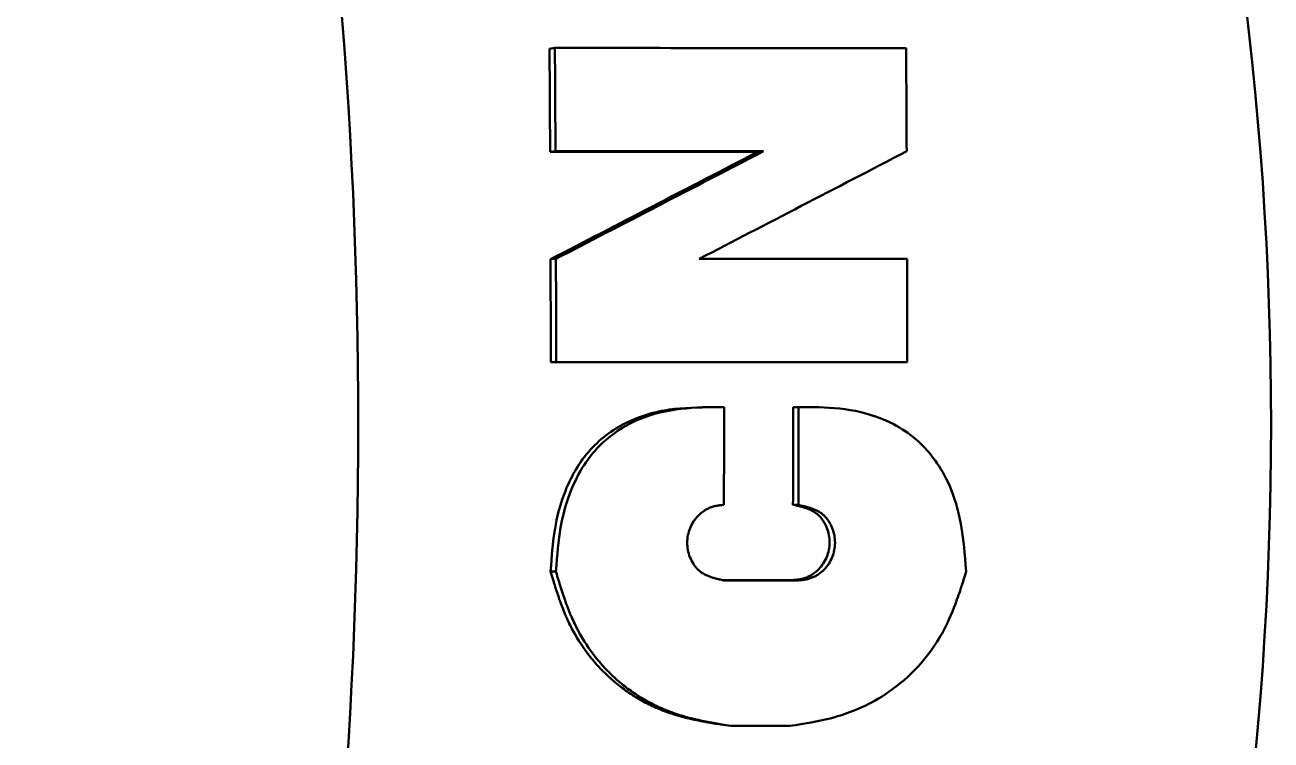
# Model space of a CAD drawing. Header units: millimetres. Extents: x 1510 to 10524, y 7125 to 13164.
# Drawn here: x 7807.78 to 7812.96, y 12890.44 to 12893.41 of the extents above; entities that cross this region are included whole.
import ezdxf

# ---------------------------------------------------------------- set-up
doc = ezdxf.new("R2010")
doc.units = ezdxf.units.MM
doc.header["$LTSCALE"] = 4
doc.layers.add('Visible (ISO)', color=7, linetype='Continuous', lineweight=50)

msp = doc.modelspace()

# ---------------------------------------------------------------- linework, layer by layer
at = {"layer": 'Visible (ISO)'}
for p, q in [((7809.9596, 12893.3154), (7809.9819, 12893.3185)), ((7809.9621, 12892.8866), (7809.9845, 12892.8888)), ((7810.8276, 12892.8866), (7810.85, 12892.8886)), ((7809.9639, 12892.4396), (7809.9864, 12892.441)), ((7809.9648, 12892.0107), (7809.9873, 12892.0112)), ((7811.4264, 12892.0107), (7811.4489, 12892.0111)), ((7810.9734, 12891.8237), (7810.9959, 12891.8238)), ((7810.9732, 12891.4177), (7810.9957, 12891.4171)), ((7809.9642, 12891.1406), (7809.9866, 12891.1394)), ((7810.9726, 12891.1042), (7810.9951, 12891.103)), ((7810.6925, 12890.4998), (7810.7149, 12890.4975))]:
    msp.add_line(p, q, dxfattribs=at)
for centre, radius, start, end in [((7798.4634, 12891.7517), 14.5, 327.76905, 32.23095), ((7787.8134, 12891.7517), 21.35, 339.22944, 20.77056)]:
    msp.add_arc(centre, radius, start, end, dxfattribs=at)
for centre, major_axis, ratio, start_param, end_param in [((7798.442, 12891.7511), (-0.0001, 51.2499), 0.224839, 4.717454, 4.725825), ((7798.022, 12891.7511), (-0.0001, 51.3479), 0.233027, 4.717454, 4.725825), ((7798.0308, 12891.7512), (0, -57.8318), 0.232021, 1.57529, 1.582721)]:
    msp.add_ellipse(centre, major_axis=major_axis, ratio=ratio, start_param=start_param, end_param=end_param, dxfattribs=at)
for points, knots in [([(7809.9621, 12892.8866), (7809.9618, 12892.958), (7809.9614, 12893.0295), (7809.9606, 12893.1725), (7809.9601, 12893.244), (7809.9596, 12893.3154)], [-0.4288877, -0.4288877, -0.4288877, -0.4288877, -0.2144231, -0.2144231, 0, 0, 0, 0]), ([(7809.9845, 12892.8888), (7809.9842, 12892.9604), (7809.9838, 12893.032), (7809.9829, 12893.1752), (7809.9824, 12893.2469), (7809.9819, 12893.3185)], [-0.4298363, -0.4298363, -0.4298363, -0.4298363, -0.2149181, -0.2149181, 0, 0, 0, 0]), ([(7811.4441, 12893.3182), (7811.4446, 12893.2466), (7811.445, 12893.175), (7811.4457, 12893.0318), (7811.4461, 12892.9602), (7811.4464, 12892.8886)], [-0.4297425, -0.4297425, -0.4297425, -0.4297425, -0.2148713, -0.2148713, 0, 0, 0, 0]), ([(7809.9642, 12891.1406), (7809.9688, 12891.2064), (7809.9727, 12891.2561), (7809.9856, 12891.339), (7809.9965, 12891.3981), (7810.0415, 12891.517), (7810.0703, 12891.5746), (7810.1581, 12891.6823), (7810.2121, 12891.7233), (7810.334, 12891.7883), (7810.4043, 12891.8055), (7810.5166, 12891.8219), (7810.581, 12891.8233), (7810.6431, 12891.8236)], [-1.048898, -1.048898, -1.048898, -1.048898, -0.812413, -0.812413, -0.650039, -0.650039, -0.521918, -0.521918, -0.38574, -0.38574, -0.210097, -0.210097, -0.020909, -0.020909, -0.020909, -0.020909]), ([(7810.6861, 12891.8238), (7810.5639, 12891.8235), (7810.4481, 12891.8218), (7810.2527, 12891.7393), (7810.2006, 12891.6954), (7810.143, 12891.6379), (7810.0975, 12891.5869), (7810.0398, 12891.4567), (7810.0196, 12891.4007), (7809.9961, 12891.2674), (7809.9917, 12891.2115), (7809.9866, 12891.1394)], [0, 0, 0, 0, 0.376152, 0.376152, 0.632696, 0.632696, 0.843391, 0.843391, 0.944639, 0.944639, 1.017245, 1.017245, 1.017245, 1.017245]), ([(7810.6858, 12891.417), (7810.686, 12891.5402), (7810.6861, 12891.6633), (7810.6861, 12891.7989), (7810.6861, 12891.8114), (7810.6861, 12891.8238)], [0, 0, 0, 0, 0.3694894, 0.3694894, 0.4067721, 0.4067721, 0.4067721, 0.4067721]), ([(7810.9732, 12891.4177), (7810.9734, 12891.5406), (7810.9735, 12891.6635), (7810.9734, 12891.7989), (7810.9734, 12891.8113), (7810.9734, 12891.8237)], [-0.4060234, -0.4060234, -0.4060234, -0.4060234, -0.0371806, -0.0371806, 0, 0, 0, 0]), ([(7810.9959, 12891.8238), (7810.9959, 12891.8114), (7810.9959, 12891.799), (7810.996, 12891.6634), (7810.9959, 12891.5402), (7810.9957, 12891.4171)], [0, 0, 0, 0, 0.0372539, 0.0372539, 0.4068165, 0.4068165, 0.4068165, 0.4068165]), ([(7811.6938, 12891.1396), (7811.688, 12891.2188), (7811.6833, 12891.2707), (7811.6677, 12891.3651), (7811.6544, 12891.4277), (7811.5883, 12891.5808), (7811.5422, 12891.6344), (7811.4853, 12891.6917), (7811.4328, 12891.7389), (7811.2248, 12891.8234), (7811.1088, 12891.8245), (7810.9959, 12891.8238)], [0, 0, 0, 0, 0.238524, 0.238524, 0.448881, 0.448881, 0.721644, 0.721644, 0.96897, 0.96897, 1.29824, 1.29824, 1.29824, 1.29824]), ([(7810.6858, 12891.417), (7810.6793, 12891.4165), (7810.6744, 12891.4161), (7810.671, 12891.4157), (7810.6708, 12891.4157), (7810.6701, 12891.4156), (7810.669, 12891.4155), (7810.6678, 12891.4154), (7810.6659, 12891.4151), (7810.6647, 12891.415), (7810.661, 12891.4145), (7810.6587, 12891.4141), (7810.656, 12891.4137), (7810.6553, 12891.4136), (7810.6541, 12891.4133), (7810.6535, 12891.4132), (7810.6516, 12891.4128), (7810.6504, 12891.4126), (7810.6468, 12891.4118), (7810.6444, 12891.4112), (7810.6373, 12891.4091), (7810.6327, 12891.4075), (7810.6237, 12891.4039), (7810.6192, 12891.4017), (7810.6103, 12891.3969), (7810.606, 12891.3942), (7810.5975, 12891.3884), (7810.5935, 12891.3854), (7810.5857, 12891.3788), (7810.582, 12891.3753), (7810.5711, 12891.3642), (7810.5646, 12891.3562), (7810.5534, 12891.3392), (7810.5487, 12891.3301), (7810.537, 12891.3014), (7810.533, 12891.2814), (7810.5327, 12891.2397), (7810.5365, 12891.2193), (7810.5482, 12891.1896), (7810.5528, 12891.1805), (7810.5611, 12891.1676), (7810.5641, 12891.1634), (7810.5704, 12891.1556), (7810.5737, 12891.152), (7810.5807, 12891.1452), (7810.5842, 12891.1421), (7810.5919, 12891.1362), (7810.596, 12891.1335), (7810.6008, 12891.1307), (7810.6013, 12891.1304), (7810.6022, 12891.1298), (7810.6027, 12891.1296), (7810.6042, 12891.1287), (7810.6053, 12891.1282), (7810.6084, 12891.1266), (7810.6105, 12891.1255), (7810.6171, 12891.1224), (7810.6218, 12891.1205), (7810.627, 12891.1186), (7810.6272, 12891.1185), (7810.6278, 12891.1183), (7810.6285, 12891.118), (7810.6293, 12891.1177), (7810.6309, 12891.1172), (7810.632, 12891.1168), (7810.6354, 12891.1157), (7810.6377, 12891.1149), (7810.6448, 12891.1128), (7810.6499, 12891.1113), (7810.6556, 12891.1099), (7810.6556, 12891.1099), (7810.6558, 12891.1098), (7810.6561, 12891.1097), (7810.6569, 12891.1095), (7810.6576, 12891.1094), (7810.659, 12891.109), (7810.6599, 12891.1088), (7810.663, 12891.108), (7810.6653, 12891.1075), (7810.6728, 12891.1058), (7810.6786, 12891.1044), (7810.6852, 12891.103)], [0, 0, 0, 0, 0.03125, 0.03125, 0.032227, 0.032227, 0.035156, 0.039062, 0.039062, 0.046875, 0.046875, 0.0625, 0.0625, 0.066406, 0.066406, 0.070312, 0.070312, 0.078125, 0.078125, 0.09375, 0.09375, 0.125, 0.125, 0.15625, 0.15625, 0.1875, 0.1875, 0.21875, 0.21875, 0.25, 0.25, 0.3125, 0.3125, 0.375, 0.375, 0.5, 0.5, 0.625, 0.625, 0.6875, 0.6875, 0.71875, 0.71875, 0.75, 0.75, 0.78125, 0.78125, 0.8125, 0.8125, 0.816406, 0.816406, 0.820312, 0.820312, 0.828125, 0.828125, 0.84375, 0.84375, 0.875, 0.875, 0.876953, 0.876953, 0.878906, 0.882812, 0.882812, 0.890625, 0.890625, 0.90625, 0.90625, 0.9375, 0.9375, 0.938477, 0.938477, 0.939453, 0.941406, 0.945312, 0.945312, 0.953125, 0.953125, 0.96875, 0.96875, 1, 1, 1, 1]), ([(7810.9726, 12891.1042), (7810.9759, 12891.1044), (7810.9787, 12891.1047), (7810.9812, 12891.1049), (7810.9824, 12891.105), (7810.9835, 12891.1051), (7810.9845, 12891.1052), (7810.9851, 12891.1052), (7810.9855, 12891.1053), (7810.986, 12891.1053), (7810.9863, 12891.1054), (7810.9867, 12891.1054), (7810.987, 12891.1054), (7810.9882, 12891.1056), (7810.9906, 12891.1058), (7810.9924, 12891.106), (7810.9933, 12891.1061), (7810.9941, 12891.1063), (7810.995, 12891.1064), (7810.9962, 12891.1065), (7810.9974, 12891.1067), (7810.9985, 12891.1069), (7810.9991, 12891.107), (7810.9997, 12891.107), (7811.0002, 12891.1071), (7811.0008, 12891.1072), (7811.0013, 12891.1073), (7811.0019, 12891.1074), (7811.0069, 12891.1083), (7811.0117, 12891.1094), (7811.0165, 12891.1107), (7811.0212, 12891.112), (7811.0257, 12891.1136), (7811.0303, 12891.1155), (7811.0348, 12891.1173), (7811.0393, 12891.1195), (7811.0437, 12891.1219), (7811.0481, 12891.1243), (7811.0525, 12891.127), (7811.0567, 12891.1298), (7811.0651, 12891.1355), (7811.0728, 12891.1421), (7811.0801, 12891.1495), (7811.0947, 12891.1643), (7811.1059, 12891.1813), (7811.1137, 12891.2005), (7811.1216, 12891.2196), (7811.1255, 12891.2395), (7811.1257, 12891.2604), (7811.1257, 12891.2708), (7811.1248, 12891.2811), (7811.1229, 12891.2913), (7811.121, 12891.3014), (7811.1181, 12891.3115), (7811.1142, 12891.3213), (7811.1123, 12891.3262), (7811.1101, 12891.331), (7811.1078, 12891.3355), (7811.1066, 12891.3378), (7811.1054, 12891.3401), (7811.1041, 12891.3423), (7811.1028, 12891.3445), (7811.1015, 12891.3466), (7811.1001, 12891.3488), (7811.0973, 12891.3532), (7811.0943, 12891.3573), (7811.0912, 12891.3612), (7811.0881, 12891.3651), (7811.0847, 12891.3688), (7811.0813, 12891.3721), (7811.0779, 12891.3755), (7811.0742, 12891.3786), (7811.0704, 12891.3815), (7811.0684, 12891.383), (7811.0665, 12891.3844), (7811.0644, 12891.3858), (7811.0634, 12891.3864), (7811.0624, 12891.3871), (7811.0613, 12891.3878), (7811.0608, 12891.3881), (7811.0603, 12891.3884), (7811.0598, 12891.3887), (7811.0592, 12891.3891), (7811.0586, 12891.3894), (7811.0582, 12891.3897), (7811.0543, 12891.392), (7811.0501, 12891.3941), (7811.0457, 12891.3962), (7811.0435, 12891.3972), (7811.0413, 12891.3982), (7811.0389, 12891.3992), (7811.0377, 12891.3996), (7811.0366, 12891.4001), (7811.0354, 12891.4006), (7811.0348, 12891.4008), (7811.0342, 12891.401), (7811.0335, 12891.4013), (7811.0332, 12891.4014), (7811.0329, 12891.4015), (7811.0326, 12891.4016), (7811.0323, 12891.4017), (7811.032, 12891.4019), (7811.0317, 12891.402), (7811.0276, 12891.4035), (7811.0232, 12891.405), (7811.0184, 12891.4064), (7811.016, 12891.4071), (7811.0135, 12891.4079), (7811.011, 12891.4086), (7811.0097, 12891.4089), (7811.0084, 12891.4093), (7811.007, 12891.4096), (7811.0064, 12891.4098), (7811.0057, 12891.41), (7811.005, 12891.4102), (7811.0047, 12891.4103), (7811.0044, 12891.4103), (7811.004, 12891.4104), (7811.0037, 12891.4105), (7811.0032, 12891.4106), (7811.003, 12891.4107), (7810.9966, 12891.4123), (7810.9867, 12891.4147), (7810.9732, 12891.4177)], [0, 0, 0, 0, 0.015612, 0.015612, 0.015612, 0.023425, 0.023425, 0.023425, 0.027336, 0.027336, 0.027336, 0.030272, 0.030272, 0.030272, 0.04139, 0.04139, 0.04139, 0.04686, 0.04686, 0.04686, 0.054676, 0.054676, 0.054676, 0.058589, 0.058589, 0.058589, 0.0625, 0.0625, 0.0625, 0.093747, 0.093747, 0.093747, 0.125, 0.125, 0.125, 0.15625, 0.15625, 0.15625, 0.1875, 0.1875, 0.1875, 0.25, 0.25, 0.25, 0.375, 0.375, 0.375, 0.5, 0.5, 0.5, 0.5625, 0.5625, 0.5625, 0.625, 0.625, 0.625, 0.65625, 0.65625, 0.65625, 0.671875, 0.671875, 0.671875, 0.6875, 0.6875, 0.6875, 0.718749, 0.718749, 0.718749, 0.75, 0.75, 0.75, 0.781251, 0.781251, 0.781251, 0.796876, 0.796876, 0.796876, 0.804688, 0.804688, 0.804688, 0.808594, 0.808594, 0.808594, 0.8125, 0.8125, 0.8125, 0.843756, 0.843756, 0.843756, 0.859379, 0.859379, 0.859379, 0.86719, 0.86719, 0.86719, 0.871095, 0.871095, 0.871095, 0.873047, 0.873047, 0.873047, 0.875, 0.875, 0.875, 0.906267, 0.906267, 0.906267, 0.921887, 0.921887, 0.921887, 0.929694, 0.929694, 0.929694, 0.933597, 0.933597, 0.933597, 0.935549, 0.935549, 0.935549, 0.9375, 0.9375, 0.9375, 1, 1, 1, 1]), ([(7810.9951, 12891.103), (7810.9983, 12891.1033), (7811.0012, 12891.1035), (7811.0049, 12891.1038), (7811.006, 12891.1039), (7811.0075, 12891.1041), (7811.0084, 12891.1042), (7811.0091, 12891.1042), (7811.0096, 12891.1043), (7811.0096, 12891.1043), (7811.0125, 12891.1046), (7811.015, 12891.1049), (7811.0187, 12891.1054), (7811.0205, 12891.1056), (7811.0221, 12891.1059), (7811.0233, 12891.1061), (7811.0237, 12891.1061), (7811.0293, 12891.1071), (7811.0342, 12891.1082), (7811.0436, 12891.1109), (7811.0482, 12891.1125), (7811.0573, 12891.1162), (7811.0618, 12891.1183), (7811.0706, 12891.1231), (7811.075, 12891.1258), (7811.0875, 12891.1344), (7811.0953, 12891.141), (7811.1172, 12891.1633), (7811.1284, 12891.1803), (7811.144, 12891.2186), (7811.148, 12891.2386), (7811.1482, 12891.2699), (7811.1473, 12891.2803), (7811.1435, 12891.3006), (7811.1405, 12891.3107), (7811.1347, 12891.3255), (7811.1326, 12891.3302), (7811.1291, 12891.3371), (7811.1279, 12891.3393), (7811.1253, 12891.3438), (7811.124, 12891.3459), (7811.1198, 12891.3525), (7811.1168, 12891.3566), (7811.1105, 12891.3644), (7811.1072, 12891.3681), (7811.1003, 12891.3748), (7811.0967, 12891.3779), (7811.0909, 12891.3823), (7811.0889, 12891.3837), (7811.0859, 12891.3858), (7811.0849, 12891.3865), (7811.0833, 12891.3874), (7811.0828, 12891.3878), (7811.0817, 12891.3884), (7811.0811, 12891.3888), (7811.0768, 12891.3913), (7811.0726, 12891.3935), (7811.066, 12891.3966), (7811.0637, 12891.3976), (7811.0602, 12891.399), (7811.0582, 12891.3998), (7811.056, 12891.4007), (7811.0548, 12891.4011), (7811.0544, 12891.4012), (7811.0501, 12891.4029), (7811.0456, 12891.4043), (7811.0385, 12891.4065), (7811.036, 12891.4072), (7811.0322, 12891.4083), (7811.0297, 12891.409), (7811.0272, 12891.4096), (7811.0258, 12891.41), (7811.0256, 12891.4101), (7811.0191, 12891.4117), (7811.0091, 12891.4141), (7810.9957, 12891.4171)], [0, 0, 0, 0, 0.015625, 0.015625, 0.023438, 0.023438, 0.027344, 0.030273, 0.030273, 0.03125, 0.03125, 0.046875, 0.046875, 0.054688, 0.058594, 0.058594, 0.0625, 0.0625, 0.09375, 0.09375, 0.125, 0.125, 0.15625, 0.15625, 0.1875, 0.1875, 0.25, 0.25, 0.375, 0.375, 0.5, 0.5, 0.5625, 0.5625, 0.625, 0.625, 0.65625, 0.65625, 0.671875, 0.671875, 0.6875, 0.6875, 0.71875, 0.71875, 0.75, 0.75, 0.78125, 0.78125, 0.796875, 0.796875, 0.804688, 0.804688, 0.808594, 0.808594, 0.8125, 0.8125, 0.84375, 0.84375, 0.859375, 0.859375, 0.867188, 0.873047, 0.873047, 0.875, 0.875, 0.90625, 0.90625, 0.921875, 0.921875, 0.929688, 0.936523, 0.936523, 0.9375, 0.9375, 1, 1, 1, 1]), ([(7810.6925, 12890.4998), (7810.6785, 12890.502), (7810.6661, 12890.5041), (7810.6555, 12890.5058), (7810.6502, 12890.5067), (7810.6453, 12890.5076), (7810.6408, 12890.5083), (7810.6382, 12890.5088), (7810.6357, 12890.5092), (7810.6333, 12890.5096), (7810.6318, 12890.5099), (7810.6302, 12890.5101), (7810.629, 12890.5103), (7810.6289, 12890.5104), (7810.6288, 12890.5104), (7810.6287, 12890.5104), (7810.6284, 12890.5105), (7810.6279, 12890.5105), (7810.6276, 12890.5106), (7810.6272, 12890.5107), (7810.6268, 12890.5107), (7810.6265, 12890.5108), (7810.6257, 12890.5109), (7810.625, 12890.5111), (7810.6243, 12890.5112), (7810.6227, 12890.5115), (7810.6213, 12890.5117), (7810.6199, 12890.512), (7810.6166, 12890.5126), (7810.6138, 12890.5131), (7810.6114, 12890.5135), (7810.6054, 12890.5146), (7810.6013, 12890.5154), (7810.5951, 12890.5166), (7810.5898, 12890.5176), (7810.5847, 12890.5186), (7810.5797, 12890.5196), (7810.5753, 12890.5205), (7810.571, 12890.5214), (7810.5669, 12890.5222), (7810.5664, 12890.5223), (7810.5659, 12890.5224), (7810.5652, 12890.5226), (7810.5649, 12890.5227), (7810.5645, 12890.5227), (7810.5642, 12890.5228), (7810.5638, 12890.5229), (7810.5635, 12890.523), (7810.5631, 12890.523), (7810.5624, 12890.5232), (7810.5617, 12890.5233), (7810.561, 12890.5235), (7810.5596, 12890.5238), (7810.5582, 12890.5241), (7810.5569, 12890.5244), (7810.554, 12890.525), (7810.5513, 12890.5256), (7810.5487, 12890.5262), (7810.5432, 12890.5275), (7810.5382, 12890.5286), (7810.5327, 12890.53), (7810.5275, 12890.5313), (7810.5224, 12890.5325), (7810.5174, 12890.5338), (7810.5136, 12890.5348), (7810.5099, 12890.5358), (7810.5062, 12890.5368), (7810.505, 12890.5371), (7810.504, 12890.5374), (7810.5026, 12890.5378), (7810.502, 12890.538), (7810.5013, 12890.5382), (7810.5006, 12890.5384), (7810.4999, 12890.5386), (7810.4992, 12890.5388), (7810.4986, 12890.5389), (7810.4972, 12890.5393), (7810.4959, 12890.5397), (7810.4946, 12890.5401), (7810.4918, 12890.5409), (7810.4892, 12890.5417), (7810.4867, 12890.5424), (7810.4814, 12890.544), (7810.4764, 12890.5456), (7810.4711, 12890.5473), (7810.466, 12890.5489), (7810.461, 12890.5506), (7810.456, 12890.5523), (7810.4535, 12890.5532), (7810.451, 12890.5541), (7810.4486, 12890.5549), (7810.4461, 12890.5558), (7810.4438, 12890.5567), (7810.4413, 12890.5576), (7810.44, 12890.5581), (7810.4387, 12890.5586), (7810.4374, 12890.559), (7810.4362, 12890.5595), (7810.4349, 12890.56), (7810.4336, 12890.5605), (7810.4311, 12890.5615), (7810.4286, 12890.5625), (7810.4261, 12890.5635), (7810.4209, 12890.5655), (7810.416, 12890.5675), (7810.411, 12890.5696), (7810.4011, 12890.5739), (7810.3913, 12890.5783), (7810.3815, 12890.583), (7810.362, 12890.5923), (7810.3432, 12890.6024), (7810.3244, 12890.6136), (7810.3197, 12890.6164), (7810.315, 12890.6193), (7810.3104, 12890.6222), (7810.3058, 12890.6251), (7810.3012, 12890.628), (7810.2967, 12890.631), (7810.2876, 12890.637), (7810.2786, 12890.6432), (7810.2699, 12890.6496), (7810.2524, 12890.6623), (7810.2355, 12890.6758), (7810.2192, 12890.6902), (7810.2028, 12890.7045), (7810.1871, 12890.7197), (7810.1722, 12890.7354), (7810.1572, 12890.7512), (7810.1429, 12890.7677), (7810.1293, 12890.7848), (7810.1021, 12890.8191), (7810.0779, 12890.856), (7810.057, 12890.8944), (7810.0518, 12890.904), (7810.0468, 12890.9138), (7810.042, 12890.9236), (7810.0372, 12890.9335), (7810.0323, 12890.9441), (7810.0282, 12890.9535), (7810.0277, 12890.9548), (7810.0272, 12890.9559), (7810.0267, 12890.9571), (7810.0262, 12890.9582), (7810.0257, 12890.9594), (7810.0251, 12890.9607), (7810.0241, 12890.963), (7810.0231, 12890.9655), (7810.0221, 12890.9679), (7810.0201, 12890.9729), (7810.018, 12890.9779), (7810.016, 12890.983), (7810.0125, 12890.9919), (7810.0091, 12891.0011), (7810.0056, 12891.0106), (7810.0051, 12891.012), (7810.0046, 12891.0135), (7810.0041, 12891.0147), (7810.0039, 12891.0154), (7810.0037, 12891.0159), (7810.0035, 12891.0165), (7810.0033, 12891.017), (7810.0031, 12891.0176), (7810.0029, 12891.0182), (7810.0025, 12891.0194), (7810.0021, 12891.0206), (7810.0016, 12891.0218), (7810.0008, 12891.0241), (7810, 12891.0266), (7809.9991, 12891.0291), (7809.9974, 12891.0341), (7809.9956, 12891.0393), (7809.9939, 12891.0444), (7809.9906, 12891.0545), (7809.9872, 12891.0651), (7809.9837, 12891.0762), (7809.9836, 12891.0766), (7809.9834, 12891.077), (7809.9833, 12891.0773), (7809.9831, 12891.078), (7809.983, 12891.0783), (7809.9829, 12891.0788), (7809.9827, 12891.0793), (7809.9825, 12891.0798), (7809.9824, 12891.0804), (7809.9821, 12891.0814), (7809.9817, 12891.0824), (7809.9814, 12891.0836), (7809.9807, 12891.0856), (7809.9801, 12891.0879), (7809.9793, 12891.0903), (7809.978, 12891.0947), (7809.9764, 12891.0997), (7809.9748, 12891.1052), (7809.9715, 12891.1159), (7809.9678, 12891.1285), (7809.9642, 12891.1406)], [0, 0, 0, 0, 0.03125, 0.03125, 0.03125, 0.046875, 0.046875, 0.046875, 0.056063, 0.056063, 0.056063, 0.062031, 0.062031, 0.062031, 0.0625, 0.0625, 0.0625, 0.06311, 0.06311, 0.06311, 0.063739, 0.063739, 0.063739, 0.065059, 0.065059, 0.065059, 0.067983, 0.067983, 0.067983, 0.075335, 0.075335, 0.075335, 0.09373, 0.09373, 0.09373, 0.109375, 0.109375, 0.109375, 0.123101, 0.123101, 0.123101, 0.125, 0.125, 0.125, 0.125823, 0.125823, 0.125823, 0.126659, 0.126659, 0.126659, 0.128376, 0.128376, 0.128376, 0.13198, 0.13198, 0.13198, 0.139811, 0.139811, 0.139811, 0.156239, 0.156239, 0.156239, 0.171875, 0.171875, 0.171875, 0.183594, 0.183594, 0.183594, 0.1875, 0.1875, 0.1875, 0.189271, 0.189271, 0.189271, 0.191082, 0.191082, 0.191082, 0.194817, 0.194817, 0.194817, 0.20266, 0.20266, 0.20266, 0.218746, 0.218746, 0.218746, 0.234375, 0.234375, 0.234375, 0.242188, 0.242188, 0.242188, 0.25, 0.25, 0.25, 0.253733, 0.253733, 0.253733, 0.257506, 0.257506, 0.257506, 0.265167, 0.265167, 0.265167, 0.280833, 0.280833, 0.280833, 0.312499, 0.312499, 0.312499, 0.375, 0.375, 0.375, 0.390502, 0.390502, 0.390502, 0.406081, 0.406081, 0.406081, 0.43739, 0.43739, 0.43739, 0.5, 0.5, 0.5, 0.562412, 0.562412, 0.562412, 0.625, 0.625, 0.625, 0.75, 0.75, 0.75, 0.78125, 0.78125, 0.78125, 0.8125, 0.8125, 0.8125, 0.81661, 0.81661, 0.81661, 0.820604, 0.820604, 0.820604, 0.828378, 0.828378, 0.828378, 0.843751, 0.843751, 0.843751, 0.871094, 0.871094, 0.871094, 0.875, 0.875, 0.875, 0.877242, 0.877242, 0.877242, 0.879391, 0.879391, 0.879391, 0.883486, 0.883486, 0.883486, 0.891189, 0.891189, 0.891189, 0.906253, 0.906253, 0.906253, 0.936523, 0.936523, 0.936523, 0.9375, 0.9375, 0.9375, 0.940196, 0.940196, 0.940196, 0.942727, 0.942727, 0.942727, 0.947427, 0.947427, 0.947427, 0.955882, 0.955882, 0.955882, 0.970928, 0.970928, 0.970928, 1, 1, 1, 1]), ([(7810.7149, 12890.4975), (7810.6868, 12890.502), (7810.6656, 12890.5056), (7810.651, 12890.5081), (7810.6508, 12890.5082), (7810.6503, 12890.5083), (7810.6499, 12890.5083), (7810.6496, 12890.5084), (7810.6492, 12890.5085), (7810.6488, 12890.5085), (7810.6481, 12890.5086), (7810.6474, 12890.5088), (7810.6466, 12890.5089), (7810.6452, 12890.5092), (7810.6437, 12890.5094), (7810.6423, 12890.5097), (7810.6394, 12890.5102), (7810.6366, 12890.5107), (7810.6338, 12890.5112), (7810.6282, 12890.5122), (7810.6228, 12890.5133), (7810.6175, 12890.5143), (7810.6069, 12890.5163), (7810.597, 12890.5183), (7810.5876, 12890.5203), (7810.5873, 12890.5204), (7810.5869, 12890.5205), (7810.5865, 12890.5205), (7810.5862, 12890.5206), (7810.5858, 12890.5207), (7810.5855, 12890.5208), (7810.5848, 12890.5209), (7810.5841, 12890.5211), (7810.5834, 12890.5212), (7810.582, 12890.5215), (7810.5806, 12890.5218), (7810.5793, 12890.5221), (7810.5765, 12890.5227), (7810.5738, 12890.5233), (7810.5711, 12890.524), (7810.5657, 12890.5252), (7810.5603, 12890.5264), (7810.5551, 12890.5277), (7810.5447, 12890.5303), (7810.5346, 12890.5329), (7810.525, 12890.5356), (7810.5244, 12890.5357), (7810.5236, 12890.5359), (7810.523, 12890.5361), (7810.5223, 12890.5363), (7810.5216, 12890.5365), (7810.521, 12890.5367), (7810.5196, 12890.5371), (7810.5183, 12890.5375), (7810.517, 12890.5378), (7810.5143, 12890.5386), (7810.5117, 12890.5394), (7810.509, 12890.5402), (7810.5038, 12890.5417), (7810.4986, 12890.5434), (7810.4935, 12890.545), (7810.4833, 12890.5483), (7810.4733, 12890.5518), (7810.4636, 12890.5554), (7810.4624, 12890.5558), (7810.4611, 12890.5563), (7810.4598, 12890.5568), (7810.4586, 12890.5573), (7810.4573, 12890.5578), (7810.456, 12890.5583), (7810.4535, 12890.5592), (7810.451, 12890.5602), (7810.4484, 12890.5612), (7810.4434, 12890.5632), (7810.4384, 12890.5653), (7810.4334, 12890.5674), (7810.4234, 12890.5717), (7810.4136, 12890.5761), (7810.4039, 12890.5808), (7810.3844, 12890.5901), (7810.3653, 12890.6004), (7810.3468, 12890.6115), (7810.3421, 12890.6142), (7810.3374, 12890.6171), (7810.3328, 12890.62), (7810.3282, 12890.6229), (7810.3236, 12890.6259), (7810.319, 12890.6289), (7810.31, 12890.6349), (7810.3011, 12890.6411), (7810.2923, 12890.6475), (7810.2748, 12890.6602), (7810.2579, 12890.6738), (7810.2416, 12890.6881), (7810.2253, 12890.7025), (7810.2096, 12890.7176), (7810.1946, 12890.7335), (7810.1796, 12890.7493), (7810.1653, 12890.7658), (7810.1517, 12890.783), (7810.1245, 12890.8174), (7810.1005, 12890.8539), (7810.0795, 12890.8928), (7810.0742, 12890.9025), (7810.0693, 12890.9121), (7810.0645, 12890.922), (7810.0597, 12890.9319), (7810.0551, 12890.9419), (7810.0507, 12890.952), (7810.0501, 12890.9532), (7810.0496, 12890.9543), (7810.0491, 12890.9555), (7810.0486, 12890.9567), (7810.0481, 12890.9579), (7810.0476, 12890.9591), (7810.0466, 12890.9615), (7810.0456, 12890.964), (7810.0445, 12890.9664), (7810.0425, 12890.9713), (7810.0405, 12890.9763), (7810.0385, 12890.9815), (7810.0345, 12890.9917), (7810.0305, 12891.0023), (7810.0266, 12891.0133), (7810.0263, 12891.014), (7810.0262, 12891.0144), (7810.026, 12891.015), (7810.0258, 12891.0156), (7810.0255, 12891.0162), (7810.0253, 12891.0168), (7810.0249, 12891.018), (7810.0245, 12891.0192), (7810.0241, 12891.0204), (7810.0232, 12891.0228), (7810.0224, 12891.0252), (7810.0215, 12891.0277), (7810.0198, 12891.0327), (7810.0181, 12891.0377), (7810.0164, 12891.043), (7810.0129, 12891.0534), (7810.0094, 12891.0644), (7810.0058, 12891.076), (7810.0056, 12891.0767), (7810.0055, 12891.077), (7810.0053, 12891.0775), (7810.0052, 12891.078), (7810.005, 12891.0785), (7810.0048, 12891.0791), (7810.0045, 12891.0801), (7810.0042, 12891.0812), (7810.0038, 12891.0823), (7810.0032, 12891.0845), (7810.0025, 12891.0867), (7810.0018, 12891.089), (7810.0003, 12891.0937), (7809.9988, 12891.0987), (7809.9972, 12891.104), (7809.994, 12891.1145), (7809.9905, 12891.1264), (7809.9866, 12891.1394)], [0, 0, 0, 0, 0.0625, 0.0625, 0.0625, 0.063477, 0.063477, 0.063477, 0.064453, 0.064453, 0.064453, 0.066406, 0.066406, 0.066406, 0.070312, 0.070312, 0.070312, 0.078125, 0.078125, 0.078125, 0.09375, 0.09375, 0.09375, 0.125, 0.125, 0.125, 0.125977, 0.125977, 0.125977, 0.126953, 0.126953, 0.126953, 0.128906, 0.128906, 0.128906, 0.132812, 0.132812, 0.132812, 0.140625, 0.140625, 0.140625, 0.15625, 0.15625, 0.15625, 0.1875, 0.1875, 0.1875, 0.189453, 0.189453, 0.189453, 0.191406, 0.191406, 0.191406, 0.195312, 0.195312, 0.195312, 0.203125, 0.203125, 0.203125, 0.21875, 0.21875, 0.21875, 0.25, 0.25, 0.25, 0.253906, 0.253906, 0.253906, 0.257812, 0.257812, 0.257812, 0.265625, 0.265625, 0.265625, 0.28125, 0.28125, 0.28125, 0.3125, 0.3125, 0.3125, 0.375, 0.375, 0.375, 0.390625, 0.390625, 0.390625, 0.40625, 0.40625, 0.40625, 0.4375, 0.4375, 0.4375, 0.5, 0.5, 0.5, 0.5625, 0.5625, 0.5625, 0.625, 0.625, 0.625, 0.75, 0.75, 0.75, 0.78125, 0.78125, 0.78125, 0.8125, 0.8125, 0.8125, 0.816406, 0.816406, 0.816406, 0.820312, 0.820312, 0.820312, 0.828125, 0.828125, 0.828125, 0.84375, 0.84375, 0.84375, 0.875, 0.875, 0.875, 0.876953, 0.876953, 0.876953, 0.878906, 0.878906, 0.878906, 0.882812, 0.882812, 0.882812, 0.890625, 0.890625, 0.890625, 0.90625, 0.90625, 0.90625, 0.9375, 0.9375, 0.9375, 0.939453, 0.939453, 0.939453, 0.941406, 0.941406, 0.941406, 0.945312, 0.945312, 0.945312, 0.953125, 0.953125, 0.953125, 0.96875, 0.96875, 0.96875, 1, 1, 1, 1]), ([(7811.6938, 12891.1396), (7811.6816, 12891.1001), (7811.6752, 12891.0804), (7811.6719, 12891.0703), (7811.6611, 12891.0375), (7811.6413, 12890.9833), (7811.6235, 12890.9379), (7811.5701, 12890.8389), (7811.5207, 12890.7621), (7811.3524, 12890.6162), (7811.271, 12890.5775), (7811.1617, 12890.5361), (7811.1193, 12890.5262), (7811.0338, 12890.5082), (7810.9873, 12890.5017), (7810.9605, 12890.4975)], [-0.3584781, -0.3584781, -0.3584781, -0.3584781, -0.3313179, -0.3313179, -0.2932007, -0.2932007, -0.2451284, -0.2451284, -0.187524, -0.187524, -0.1315648, -0.1315648, -0.0834432, -0.0834432, -0.000001, -0.000001, -0.000001, -0.000001]), ([(7810.6799, 12891.1042), (7810.7258, 12891.1042), (7810.7717, 12891.1042), (7810.8693, 12891.1042), (7810.921, 12891.1042), (7810.9726, 12891.1042)], [-0.300405, -0.300405, -0.300405, -0.300405, -0.1589937, -0.1589937, 0, 0, 0, 0]), ([(7810.6852, 12891.103), (7810.7368, 12891.103), (7810.7885, 12891.103), (7810.8918, 12891.103), (7810.9434, 12891.103), (7810.9951, 12891.103)], [-0.3180152, -0.3180152, -0.3180152, -0.3180152, -0.159012, -0.159012, 0, 0, 0, 0])]:
    msp.add_open_spline(points, degree=3, knots=knots, dxfattribs=at)
for points in [[(7809.9819, 12893.3185), (7810.4407, 12893.3184), (7810.9281, 12893.3183), (7811.4441, 12893.3182)], [(7810.8276, 12892.8866), (7810.5288, 12892.8866), (7810.2403, 12892.8866), (7809.9621, 12892.8866)], [(7809.9639, 12892.4396), (7810.2417, 12892.5834), (7810.5296, 12892.7323), (7810.8276, 12892.8866)], [(7810.85, 12892.8886), (7810.5512, 12892.8887), (7810.2627, 12892.8887), (7809.9845, 12892.8888)], [(7809.9864, 12892.441), (7810.2642, 12892.5849), (7810.552, 12892.7342), (7810.85, 12892.8886)], [(7811.4464, 12892.8886), (7811.1489, 12892.7343), (7810.8611, 12892.5851), (7810.5828, 12892.4409)], [(7810.5828, 12892.4409), (7810.8613, 12892.4409), (7811.1497, 12892.4409), (7811.4481, 12892.4408)], [(7811.4264, 12892.0107), (7810.9099, 12892.0107), (7810.4227, 12892.0107), (7809.9648, 12892.0107)], [(7811.4489, 12892.0111), (7810.9324, 12892.0111), (7810.4452, 12892.0111), (7809.9873, 12892.0112)], [(7810.9862, 12891.8237), (7810.982, 12891.8237), (7810.9778, 12891.8237), (7810.9734, 12891.8237)], [(7810.9605, 12890.4975), (7810.8778, 12890.4975), (7810.796, 12890.4975), (7810.7149, 12890.4975)]]:
    msp.add_open_spline(points, degree=3, dxfattribs=at)

doc.saveas('drawing.dxf')
